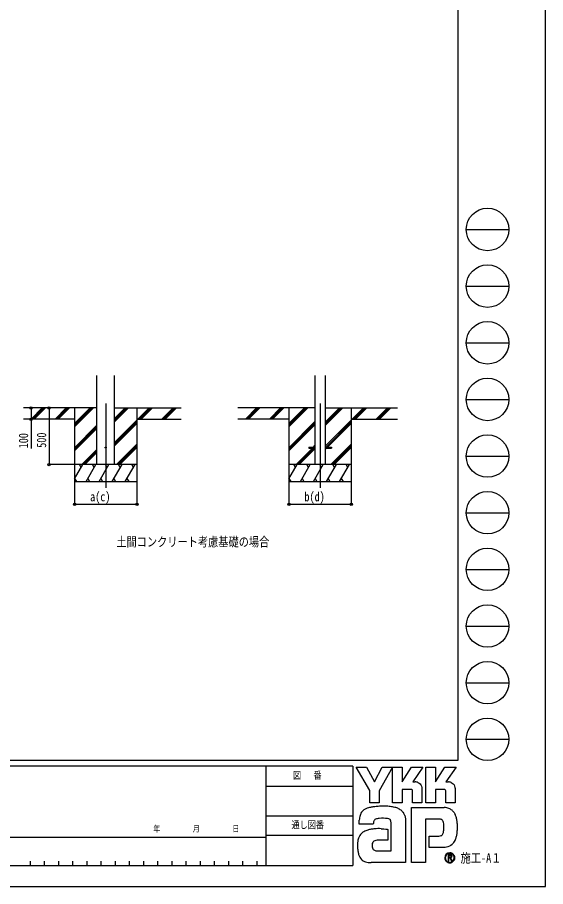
# Model space of a CAD drawing. Units: millimetres, scale not verified. Extents: x -10512 to 10512, y -7425 to 7425.
# Drawn here: x 5851 to 10512, y -7425 to 247 of the extents above; entities that cross this region are included whole.
import ezdxf
from ezdxf.enums import TextEntityAlignment as Align

# ---------------------------------------------------------------- set-up
doc = ezdxf.new("R2010")
doc.units = ezdxf.units.MM
doc.header["$LTSCALE"] = 30
for name, color, linetype in [('0-2_USER1', 3, 'Continuous'), ('0-3_YKK_12', 2, 'Continuous'), ('0-4_YKK_13', 4, 'Continuous'), ('0-5_YKK_A1', 4, 'Continuous'), ('0-6_YKK_D', 6, 'Continuous'), ('0-7_YKK_ZWAK', 7, 'Continuous')]:
    doc.layers.add(name, color=color, linetype=linetype)
doc.styles.add('ＭＳ ゴシック', font='')
doc.styles.get('ＭＳ ゴシック').set_extended_font_data('MS Gothic')

msp = doc.modelspace()

# ---------------------------------------------------------------- linework, layer by layer
at = {"layer": '0-3_YKK_12'}
for p, q in [((6630.33, -3161.83), (6630.33, -3905.16)), ((8521.9, -3161.83), (8521.9, -3905.16))]:
    msp.add_line(p, q, dxfattribs=at)
at = {"layer": '0-4_YKK_13'}
for p, q in [((8421.9, -3545.57), (8421.9, -3554.57)), ((8421.9, -3545.57), (8476.7, -3545.57)), ((8421.9, -3554.57), (8476.7, -3554.57)), ((8567.1, -3545.57), (8621.9, -3545.57)), ((8567.1, -3554.57), (8621.9, -3554.57)), ((8621.9, -3545.57), (8621.9, -3554.57))]:
    msp.add_line(p, q, dxfattribs=at)
msp.add_circle((6630.33, -3550.07), 5, dxfattribs=at)
at = {"layer": '0-5_YKK_A1'}
for p, q in [((6552.58, -3700.07), (6552.58, -2914.72)), ((6708.08, -3700.07), (6708.08, -2914.72)), ((8476.7, -2914.72), (8476.7, -3700.07)), ((8567.1, -2914.72), (8567.1, -3700.07)), ((6552.58, -3200.07), (5904.38, -3200.07)), ((5971.07, -3298.67), (6069.66, -3200.07)), ((5983.81, -3300.07), (6083.81, -3200.07)), ((5997.95, -3300.07), (6097.95, -3200.07)), ((6183.2, -3298.67), (6281.8, -3200.07)), ((6195.94, -3300.07), (6295.94, -3200.07)), ((6210.08, -3300.07), (6310.08, -3200.07)), ((6355.33, -3200.07), (6355.33, -3850.07)), ((6355.33, -3366.95), (6522.21, -3200.07)), ((6355.33, -3352.81), (6508.07, -3200.07)), ((6355.33, -3338.67), (6493.93, -3200.07)), ((6708.08, -3322.57), (6830.58, -3200.07)), ((6708.08, -3308.43), (6816.44, -3200.07)), ((6708.08, -3294.29), (6802.3, -3200.07)), ((6708.08, -3200.07), (7295.95, -3200.07)), ((6905.33, -3200.07), (6905.33, -3850.07)), ((6914.43, -3300.07), (7014.43, -3200.07)), ((6928.57, -3300.07), (7028.57, -3200.07)), ((6942.71, -3300.07), (7042.71, -3200.07)), ((7126.56, -3300.07), (7226.56, -3200.07)), ((7140.7, -3300.07), (7240.7, -3200.07)), ((7154.84, -3300.07), (7254.85, -3200.07)), ((8476.7, -3200.07), (7795.95, -3200.07)), ((7862.64, -3298.67), (7961.24, -3200.07)), ((7875.38, -3300.07), (7975.38, -3200.07)), ((7889.52, -3300.07), (7989.52, -3200.07)), ((8074.77, -3298.67), (8173.37, -3200.07)), ((8087.51, -3300.07), (8187.51, -3200.07)), ((8101.65, -3300.07), (8201.65, -3200.07)), ((8246.9, -3200.07), (8246.9, -3850.07)), ((8246.9, -3366.95), (8413.78, -3200.07)), ((8246.9, -3352.81), (8399.64, -3200.07)), ((8246.9, -3338.67), (8385.5, -3200.07)), ((8567.1, -3355.12), (8722.15, -3200.07)), ((8567.1, -3340.98), (8708.01, -3200.07)), ((8567.1, -3326.84), (8693.87, -3200.07)), ((8567.1, -3200.07), (9205.11, -3200.07)), ((8796.9, -3200.07), (8796.9, -3850.07)), ((8806, -3300.07), (8906, -3200.07)), ((8820.14, -3300.07), (8920.14, -3200.07)), ((8834.28, -3300.07), (8934.28, -3200.07)), ((9018.13, -3300.07), (9118.13, -3200.07)), ((9032.27, -3300.07), (9132.27, -3200.07)), ((9046.42, -3300.07), (9146.42, -3200.07)), ((6355.33, -3300.07), (5904.38, -3300.07)), ((6355.33, -3550.8), (6552.58, -3353.55)), ((6355.33, -3564.94), (6552.58, -3367.69)), ((6708.08, -3506.42), (6905.33, -3309.17)), ((6708.08, -3520.56), (6905.33, -3323.31)), ((6708.08, -3534.7), (6905.33, -3337.45)), ((6905.33, -3300.07), (7295.95, -3300.07)), ((8246.9, -3300.07), (7795.95, -3300.07)), ((8246.9, -3550.8), (8476.7, -3321)), ((8246.9, -3564.94), (8476.7, -3335.14)), ((8246.9, -3579.08), (8476.7, -3349.28)), ((8567.1, -3538.97), (8796.9, -3309.17)), ((8574.64, -3545.57), (8796.9, -3323.31)), ((8588.78, -3545.57), (8796.9, -3337.45)), ((8796.9, -3300.07), (9205.11, -3300.07)), ((6355.33, -3579.08), (6552.58, -3381.83)), ((6726.56, -3700.07), (6905.33, -3521.3)), ((8618.13, -3700.07), (8796.9, -3521.3)), ((6418.19, -3700.07), (6552.58, -3565.68)), ((6432.33, -3700.07), (6552.58, -3579.82)), ((6446.48, -3700.07), (6552.58, -3593.97)), ((6740.7, -3700.07), (6905.33, -3535.44)), ((6754.84, -3700.07), (6905.33, -3549.58)), ((8309.76, -3700.07), (8455.26, -3554.57)), ((8323.9, -3700.07), (8469.4, -3554.57)), ((8338.05, -3700.07), (8476.7, -3561.42)), ((8464.26, -3545.57), (8476.7, -3533.13)), ((8567.1, -3567.25), (8579.78, -3554.57)), ((8632.27, -3700.07), (8796.9, -3535.44)), ((8646.41, -3700.07), (8796.9, -3549.58)), ((6905.33, -3700.07), (6355.33, -3700.07)), ((6355.33, -3825.52), (6427.76, -3700.07)), ((6412.76, -3726.05), (6397.76, -3700.07)), ((6456.63, -3850.07), (6543.23, -3700.07)), ((6528.23, -3726.05), (6513.23, -3700.07)), ((6572.1, -3850.07), (6658.7, -3700.07)), ((6643.7, -3726.05), (6628.7, -3700.07)), ((6687.57, -3850.07), (6774.17, -3700.07)), ((6759.17, -3726.05), (6744.17, -3700.07)), ((6803.04, -3850.07), (6889.64, -3700.07)), ((6874.64, -3726.05), (6859.64, -3700.07)), ((8796.9, -3700.07), (8246.9, -3700.07)), ((8246.9, -3825.52), (8319.33, -3700.07)), ((8304.33, -3726.05), (8289.33, -3700.07)), ((8348.2, -3850.07), (8434.8, -3700.07)), ((8419.8, -3726.05), (8404.8, -3700.07)), ((8463.67, -3850.07), (8550.27, -3700.07)), ((8535.27, -3726.05), (8520.27, -3700.07)), ((8579.14, -3850.07), (8665.74, -3700.07)), ((8650.74, -3726.05), (8635.74, -3700.07)), ((8694.61, -3850.07), (8781.21, -3700.07)), ((8766.21, -3726.05), (8751.21, -3700.07)), ((6356.16, -3824.09), (6371.16, -3850.07)), ((6471.63, -3824.09), (6486.63, -3850.07)), ((6587.1, -3824.09), (6602.1, -3850.07)), ((6702.57, -3824.09), (6717.57, -3850.07)), ((6818.04, -3824.09), (6833.04, -3850.07)), ((8247.73, -3824.09), (8262.73, -3850.07)), ((8363.2, -3824.09), (8378.2, -3850.07)), ((8478.67, -3824.09), (8493.67, -3850.07)), ((8594.14, -3824.09), (8609.14, -3850.07)), ((8709.61, -3824.09), (8724.61, -3850.07)), ((6355.33, -3850.07), (6905.33, -3850.07)), ((8246.9, -3850.07), (8796.9, -3850.07))]:
    msp.add_line(p, q, dxfattribs=at)
at = {"layer": '0-6_YKK_D'}
for p, q in [((6130.27, -3200.07), (6130.27, -3700.07)), ((6354.33, -3700.07), (6129.27, -3700.07)), ((6355.33, -3850.07), (6355.33, -4051.07)), ((6905.33, -3850.07), (6905.33, -4051.07)), ((8246.9, -3850.07), (8246.9, -4051.07)), ((8796.9, -3850.07), (8796.9, -4051.07)), ((6355.33, -4050.07), (6905.33, -4050.07)), ((8246.9, -4050.07), (8796.9, -4050.07))]:
    msp.add_line(p, q, dxfattribs=at)
msp.add_lwpolyline([(5970.99, -3200.07), (5970.99, -3300.07), (5970.99, -3557.67)], dxfattribs=at)
for centre in [(5970.99, -3200.07), (6130.27, -3200.07), (5970.99, -3300.07), (6130.27, -3700.07), (6355.33, -4050.07), (6905.33, -4050.07), (8246.9, -4050.07), (8796.9, -4050.07)]:
    msp.add_circle(centre, 10.62, dxfattribs=at)
at = {"layer": '0-7_YKK_ZWAK'}
for p, q in [((9737.55, 6937.5), (9737.55, -6312.5)), ((9812.55, -1625), (10187.55, -1625)), ((9812.55, -2125), (10187.55, -2125)), ((9812.55, -2625), (10187.55, -2625)), ((9812.55, -3125), (10187.55, -3125)), ((9812.55, -3625), (10187.55, -3625)), ((9812.55, -4125), (10187.55, -4125)), ((9812.55, -4625), (10187.55, -4625)), ((9812.55, -5125), (10187.55, -5125)), ((9812.55, -5625), (10187.55, -5625)), ((9812.55, -6125), (10187.55, -6125)), ((9737.55, -6312.5), (-9762.45, -6312.5)), ((8043.8, -6362.5), (5462.55, -6362.5)), ((8043.8, -6362.5), (8043.8, -7237.5)), ((8812.55, -6362.5), (8043.8, -6362.5)), ((8812.55, -6362.5), (8812.55, -7237.5)), ((8043.8, -6537.5), (8812.55, -6537.5)), ((8043.8, -6800), (8812.55, -6800)), ((8812.55, -6975), (8043.8, -6975)), ((5462.55, -6987.5), (8043.8, -6987.5)), ((5962.55, -7200), (5962.55, -7237.5)), ((6087.55, -7200), (6087.55, -7237.5)), ((6212.55, -7200), (6212.55, -7237.5)), ((6337.55, -7200), (6337.55, -7237.5)), ((6462.55, -7200), (6462.55, -7237.5)), ((6587.55, -7200), (6587.55, -7237.5)), ((6712.55, -7200), (6712.55, -7237.5)), ((6837.55, -7200), (6837.55, -7237.5)), ((6962.55, -7200), (6962.55, -7237.5)), ((7087.55, -7200), (7087.55, -7237.5)), ((7212.55, -7200), (7212.55, -7237.5)), ((7337.55, -7200), (7337.55, -7237.5)), ((7462.55, -7200), (7462.55, -7237.5)), ((7587.55, -7200), (7587.55, -7237.5)), ((7712.55, -7200), (7712.55, -7237.5)), ((7837.55, -7200), (7837.55, -7237.5)), ((7962.55, -7200), (7962.55, -7237.5)), ((9666.68, -7209.95), (9666.68, -7209.95)), ((9697.91, -7139.3), (9697.91, -7139.3)), ((5462.55, -7237.5), (8043.8, -7237.5)), ((8043.8, -7237.5), (8812.55, -7237.5))]:
    msp.add_line(p, q, dxfattribs=at)
for points in [[(-10512.5, -7425), (10512.5, -7425), (10512.5, 7425), (-10512.5, 7425)], [(8840.05, -6370), (8932.08, -6370), (9001.18, -6500.25), (9070.1, -6370), (9162.19, -6370), (9044.18, -6579.98), (9044.18, -6685.33), (8960.24, -6685.33), (8960.24, -6577.14)]]:
    msp.add_lwpolyline(points, close=True, dxfattribs=at)
for points in [[(9326.37, -6566.52), (9246.92, -6566.52), (9246.92, -6685.24), (9162.29, -6685.24), (9162.29, -6370), (9246.92, -6370), (9246.92, -6498.96), (9330.17, -6370), (9429.6, -6370), (9340.4, -6500.53), (9343.56, -6500.53), (9347.05, -6500.53), (9350.63, -6500.53), (9354.08, -6500.53), (9357.16, -6500.53), (9359.65, -6500.53), (9361.31, -6500.53), (9361.92, -6500.53)], [(9618.78, -6566.52), (9539.42, -6566.52), (9539.42, -6685.33), (9454.74, -6685.33), (9454.74, -6370), (9539.42, -6370), (9539.42, -6498.96), (9622.58, -6370), (9722.01, -6370), (9632.81, -6500.53), (9636, -6500.53), (9639.51, -6500.53), (9643.09, -6500.53), (9646.53, -6500.53), (9649.6, -6500.53), (9652.08, -6500.53), (9653.73, -6500.53), (9654.33, -6500.53)], [(9386.26, -6505.53), (9396.37, -6511.31), (9404.93, -6518.83), (9411.81, -6527.8), (9416.89, -6537.87), (9420.03, -6548.74), (9421.1, -6560.09), (9421.1, -6685.55), (9338.53, -6685.55), (9338.53, -6578.52)], [(9678.7, -6505.53), (9688.84, -6511.31), (9697.44, -6518.83), (9704.35, -6527.8), (9709.46, -6537.87), (9712.62, -6548.74), (9713.7, -6560.09), (9713.7, -6685.33), (9630.93, -6685.33), (9630.93, -6578.52)], [(9572.17, -6828.77), (9452.98, -6828.77), (9452.98, -7212.5), (9328.08, -7212.5), (9328.08, -6726.98), (9618.38, -6726.98)], [(9269.27, -6797.91), (9272.82, -6812.25), (9274.83, -6827.61), (9275.46, -6843.97), (9275.46, -7212.5), (8973.88, -7212.5)], [(9135.97, -6830.31), (9128.18, -6827.25), (9115.73, -6824.67), (9099.85, -6822.75), (9081.77, -6821.74), (9062.71, -6821.82), (9043.91, -6823.21)], [(9696.78, -6761.28), (9704.93, -6771.56), (9711.03, -6781.52), (9715.29, -6790.54)], [(9011.99, -6830.78), (9006.18, -6834.05), (9001.65, -6838.04), (8998.22, -6842.71), (8995.73, -6847.99), (8994.01, -6853.83), (8992.9, -6860.17), (8992.23, -6866.97), (8991.82, -6874.17), (8866.86, -6874.47), (8867.23, -6857.38), (8867.92, -6838.18)], [(9059.87, -6913.82), (9083.52, -6915.38), (9102.11, -6917.46), (9114.28, -6919.42), (9118.63, -6920.58), (9118.63, -7016.18), (9104.81, -7014.72), (9089.64, -7013.9), (9074.12, -7013.58), (9059.22, -7013.63), (9045.92, -7013.91), (9035.21, -7014.27), (9028.06, -7014.59), (9025.46, -7014.73), (9014.66, -7016.71), (9005.34, -7019.8), (8997.51, -7024.03), (8991.17, -7029.42), (8986.32, -7035.99), (8982.96, -7043.76), (8981.09, -7052.75), (8980.71, -7062.98), (8981.91, -7074.22), (8984.29, -7083.52), (8987.73, -7091.04), (8992.07, -7096.97), (8997.15, -7101.49), (9002.83, -7104.76), (9008.97, -7106.98), (9015.4, -7108.31), (9148.16, -7108.31), (9148.16, -6862.68), (9148.19, -6857.81), (9147.94, -6853.05), (9147.32, -6848.47), (9146.25, -6844.12), (9144.66, -6840.06), (9142.46, -6836.37), (9139.59, -6833.1), (9135.97, -6830.31)], [(9614.57, -6902.49), (9614.41, -6886.58), (9613.65, -6872.24), (9611.86, -6859.66), (9608.59, -6848.98)], [(9686.41, -7052.43), (9674.87, -7061.39), (9662.86, -7068.44), (9650.46, -7073.7), (9637.75, -7077.3), (9624.84, -7079.36), (9611.8, -7080.02), (9483.4, -7080.02), (9483.4, -6979.16), (9555.8, -6979.16), (9569.15, -6978.97), (9580.89, -6977.83), (9590.97, -6974.88)], [(9686.52, -7156.49), (9686.45, -7155.03), (9686.27, -7153.62), (9685.97, -7152.26), (9685.55, -7150.97), (9685.01, -7149.75), (9684.35, -7148.59), (9683.58, -7147.52), (9682.7, -7146.53), (9681.54, -7145.51), (9680.26, -7144.62), (9678.85, -7143.86), (9677.33, -7143.23), (9675.7, -7142.74), (9673.96, -7142.39), (9672.12, -7142.18), (9670.19, -7142.11), (9651.25, -7142.11), (9651.25, -7197.85), (9656.97, -7197.85), (9656.97, -7147.79), (9670.19, -7147.79), (9671.56, -7147.84), (9672.84, -7147.97), (9674.04, -7148.19), (9675.16, -7148.5), (9676.18, -7148.89), (9677.11, -7149.36), (9677.94, -7149.92), (9678.66, -7150.56)], [(9680.9, -7156.49), (9680.55, -7159.17), (9679.59, -7161.28), (9678.15, -7162.89), (9676.37, -7164.06), (9674.36, -7164.86), (9672.26, -7165.35), (9670.21, -7165.6), (9668.32, -7165.67), (9663.36, -7165.67), (9665.86, -7169.92), (9682.23, -7198.04), (9688.78, -7198.04), (9673, -7170.98), (9674.48, -7170.68), (9675.89, -7170.31), (9677.23, -7169.86), (9678.49, -7169.33), (9679.67, -7168.72), (9680.77, -7168.04), (9681.78, -7167.28), (9682.7, -7166.44)]]:
    msp.add_lwpolyline(points, dxfattribs=at)
for centre in [(10000.05, -1625), (10000.05, -2125), (10000.05, -2625), (10000.05, -3125), (10000.05, -3625), (10000.05, -4125), (10000.05, -4625), (10000.05, -5125), (10000.05, -5625), (10000.05, -6125)]:
    msp.add_circle(centre, 187.5, dxfattribs=at)
for centre, radius, start, end in [((9362.04, -6562.97), 62.44, 78.26798, 90.11215), ((9362.93, -6558.43), 57.81, 66.19963, 78.22058), ((9654.45, -6563.08), 62.55, 78.27851, 90.10826), ((9655.31, -6558.7), 58.09, 66.2483, 78.23226), ((9326.81, -6578.23), 11.72, 358.57817, 92.1683), ((9619.27, -6578.18), 11.67, 358.29941, 92.43455), ((8962.33, -6820.02), 90.45, 122.60463, 137.83438), ((8974.29, -6839.36), 113.2, 108.37421, 122.42809), ((8993.23, -6906.73), 183.13, 100.93159, 107.35499), ((9055.13, -7207.04), 489.75, 97.86054, 101.37938), ((9084.19, -7408.95), 693.73, 94.90201, 97.9576), ((9086.17, -7425.11), 710, 91.6169, 94.94971), ((9083.42, -7310.15), 595.01, 87.51794, 91.66439), ((9091.15, -7144.44), 429.12, 81.92631, 87.59083), ((9113.97, -6988.08), 271.1, 73.67137, 82.05943), ((9147.82, -6874.79), 152.88, 60.60528, 73.9085), ((9161.67, -6847.16), 122.01, 52.17347, 59.90542), ((9174.06, -6831.12), 101.74, 43.55042, 52.14561), ((9613.64, -6860.53), 133.64, 78.73198, 87.96551), ((9617.56, -6840.49), 113.22, 69.03034, 78.69541), ((9621.21, -6830.75), 102.82, 59.39484, 68.9885), ((9622.9, -6827.78), 99.4, 50.3012, 59.3616), ((9094.51, -6851.15), 226.96, 171.55622, 176.72493), ((9017.6, -6839.67), 149.2, 163.48385, 171.57982), ((8979.01, -6828.22), 108.95, 152.2125, 163.4865), ((8962.34, -6819.6), 90.18, 138.03852, 152.12015), ((9044.98, -6909.07), 84.96, 102.4979, 112.84632), ((9061.41, -6979.98), 157.75, 96.37207, 102.75341), ((9180.89, -6824.52), 92.24, 34.48659, 43.50182), ((9180.94, -6824.38), 92.12, 25.58915, 34.43128), ((9172.74, -6828.22), 101.17, 17.43089, 25.54591), ((9622.28, -6828.48), 100.33, 42.05209, 50.28551), ((9572.73, -6857.03), 157.3, 14.76267, 25.00486), ((9476.25, -6883.32), 257.3, 7.9139, 14.95041), ((9572.85, -6890.03), 61.26, 77.94572, 90.63794), ((9578.18, -6865.04), 35.72, 60.20991, 77.92418), ((9581.63, -6858.55), 28.37, 39.8078, 59.75378), ((9576.78, -6862.26), 34.47, 22.65544, 39.38165), ((9330.51, -6903.94), 284.06, 355.2339, 0.29193), ((9379.89, -6897.34), 354.67, 2.54376, 8.01251), ((9324.66, -6900.24), 409.98, 357.76419, 2.60674), ((8962.32, -7031.67), 106.37, 142.04688, 153.80771), ((8958.69, -7029.07), 101.91, 130.60221, 141.94427), ((8964.69, -7036.28), 111.29, 120.60724, 130.53081), ((8976.54, -7056.43), 134.67, 112.58838, 120.58162), ((8992.48, -7094.75), 176.17, 106.61303, 112.59024), ((9017.56, -7179.03), 264.11, 99.87193, 106.59825), ((9031.61, -7258.18), 344.49, 94.78469, 99.91711), ((9038.45, -7336.93), 423.53, 90.80099, 94.81812), ((9039.49, -7395.56), 482.18, 87.57779, 90.82714), ((9579.3, -6948.57), 28.78, 293.91672, 314.09376), ((9575.37, -6945.11), 34, 314.78099, 333.92928), ((9550.12, -6932.85), 62.07, 334.00676, 347.34989), ((9481.24, -6916.9), 132.77, 347.14308, 355.40008), ((9533.51, -6937.79), 197.44, 339.22498, 347.31457), ((9422.87, -6911.98), 311.04, 347.15166, 352.97565), ((9340.42, -6901.25), 394.19, 352.8937, 357.82206), ((9095.33, -7058.72), 243.22, 174.55588, 182.47272), ((9022.45, -7051.74), 170.01, 164.97537, 174.56739), ((8981.14, -7040.72), 127.26, 153.89178, 164.94341), ((9603.07, -6958.47), 125.59, 311.57033, 318.66243), ((9588.53, -6945.72), 144.93, 318.67367, 325.29112), ((9625.9, -6973.56), 98.37, 326.23251, 339.61931), ((9231.24, -7056.58), 379.12, 181.90948, 187.89042), ((9071.73, -7079.01), 218.04, 187.80471, 196.36971), ((9666.75, -7170.47), 44.1, 90.09157, 179.92363), ((9666.59, -7170.11), 39.14, 89.86602, 135.149), ((9666.75, -7170.39), 44.02, 44.93442, 90.08536), ((9666.76, -7170.41), 39.44, 45.03108, 90.11509), ((8987.51, -7103.89), 130.22, 196.3102, 208.20993), ((8950.84, -7123.41), 88.68, 208.29777, 223.35561), ((8942.57, -7130.69), 77.67, 223.64205, 239.63663), ((8949.43, -7118.2), 91.91, 239.8785, 253.65355), ((8962, -7075.02), 136.89, 253.69102, 263.74909), ((8972.65, -6980.24), 232.26, 263.68487, 270.30455), ((9666.49, -7170.52), 43.83, 179.86065, 225.14399), ((9666.48, -7170.33), 39.22, 134.8007, 180.12175), ((9666.32, -7170.58), 39.06, 179.75513, 225.29722), ((9666.7, -7170.53), 43.98, 224.94536, 269.98445), ((9666.61, -7170.94), 39.01, 224.62822, 270.10973), ((9666.62, -7170.35), 39.6, 270.09072, 359.90926), ((9666.69, -7170.31), 44.2, 269.98802, 314.93777), ((9672.52, -7156.26), 8.38, 358.3894, 42.86139), ((9672.69, -7156.89), 13.84, 316.37674, 1.6565), ((9666.79, -7170.42), 39.43, 0.00643, 45.07115), ((9667.1, -7170.25), 43.68, 359.78949, 45.13288), ((9666.99, -7170.6), 43.78, 314.92572, 0.23508)]:
    msp.add_arc(centre, radius, start, end, dxfattribs=at)

# ---------------------------------------------------------------- texts
at = {"layer": '0-2_USER1', "style": 'ＭＳ ゴシック', "width": 0.8}
msp.add_text('土間コンクリート考慮基礎の場合', height=82.48, dxfattribs=at).set_placement((6723.87, -4447.6), align=Align.BOTTOM_LEFT)
at = {"layer": '0-6_YKK_D', "style": 'ＭＳ ゴシック', "width": 0.8}
for s, p in [('100', (5970.19, -3556.87)), ('500', (6129.47, -3552.07))]:
    msp.add_text(s, height=82.48, rotation=90, dxfattribs=at).set_placement(p, align=Align.BOTTOM_LEFT)
for s, p in [('a(c)', (6492.33, -4049.27)), ('b(d)', (8383.9, -4049.27))]:
    msp.add_text(s, height=82.48, dxfattribs=at).set_placement(p, align=Align.BOTTOM_LEFT)
at = {"layer": '0-7_YKK_ZWAK', "style": 'ＭＳ ゴシック', "width": 0.8}
for s, height, p in [('図\u3000 番', 64.15, (8283.51, -6493.75)), ('年        月        日', 54.99, (7049.77, -6958.04)), ('通し図番', 64.15, (8269.51, -6931.25)), ('施工-A１', 82.48, (9762.55, -7237.5))]:
    msp.add_text(s, height=height, dxfattribs=at).set_placement(p, align=Align.BOTTOM_LEFT)

doc.saveas('drawing.dxf')
